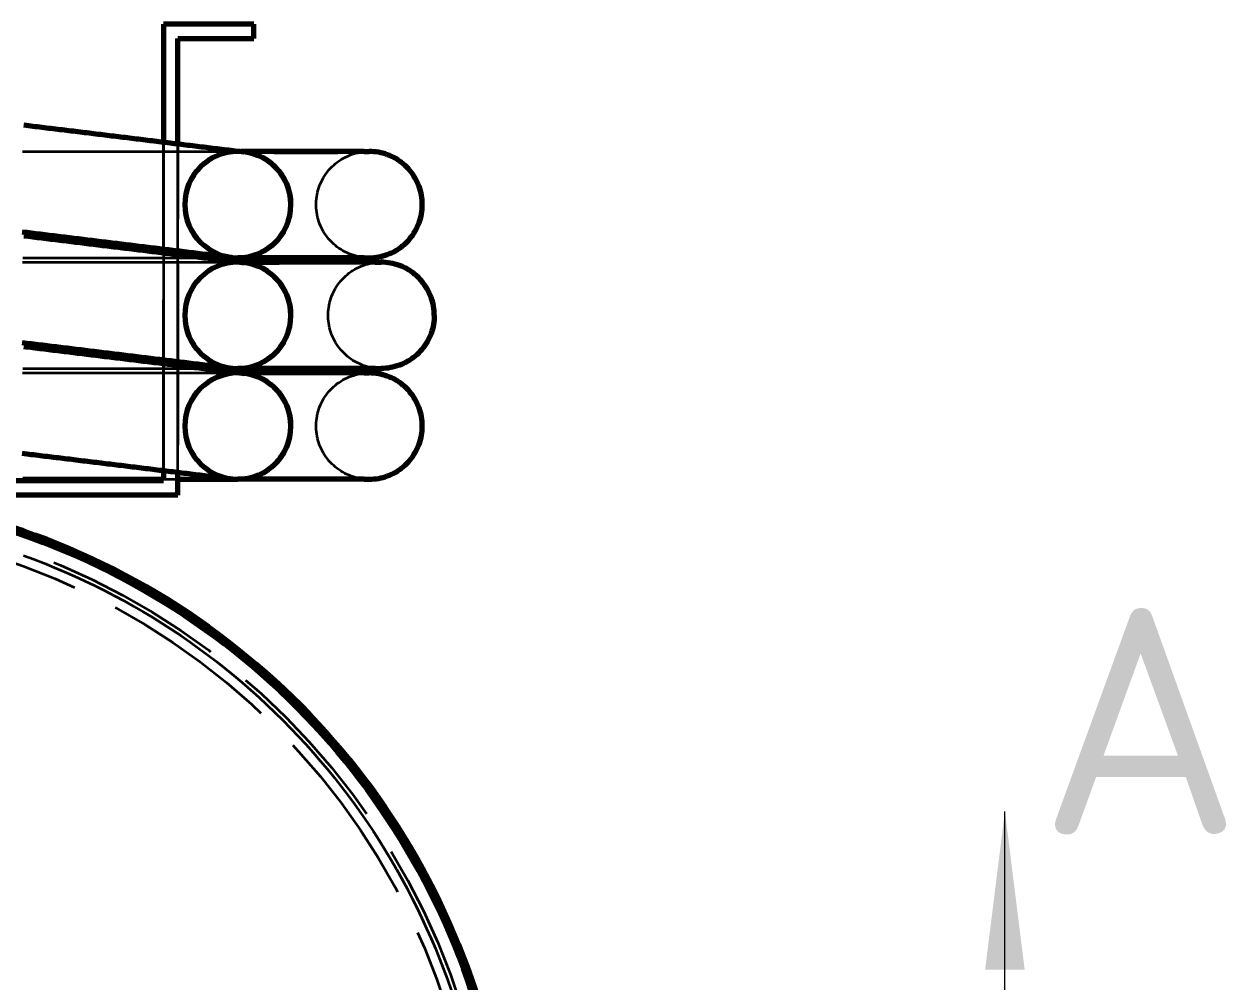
# Model space of a CAD drawing. Header units: millimetres. Extents: x 0 to 2382, y 0 to 420.
# Drawn here: x 167.08 to 193.68, y 145.1 to 166.3 of the extents above; entities that cross this region are included whole.
import ezdxf
from ezdxf.enums import TextEntityAlignment as Align

# ---------------------------------------------------------------- set-up
doc = ezdxf.new("R2010")
doc.units = ezdxf.units.MM
doc.linetypes.add('IRAM-E-TRAZOS', pattern=[5, 4, -1])
for name, color, linetype, lineweight in [('01-VISIBLE', 7, 'CONTINUOUS', 70), ('02-OCULTA', 4, 'IRAM-E-TRAZOS', 35), ('06-TEXTO', 7, 'CONTINUOUS', 25), ('08-FINA', 5, 'CONTINUOUS', 18)]:
    doc.layers.add(name, color=color, linetype=linetype, lineweight=lineweight)
doc.styles.add('ISO3098', font='isocpeur.ttf')

msp = doc.modelspace()

# ---------------------------------------------------------------- hatches: boundary and pattern name
at = {"layer": '08-FINA'}
h = msp.add_hatch(color=7, dxfattribs=at)
h.dxf.hatch_style = 1
h.paths.add_polyline_path([(188.791, 148.878), (188.353, 145.378), (189.228, 145.378)])

# ---------------------------------------------------------------- linework, layer by layer
at = {"layer": '01-VISIBLE'}
for p, q in [((172.171, 166.298), (170.171, 166.298)), ((170.171, 166.298), (170.171, 163.688)), ((172.171, 165.978), (172.171, 166.298)), ((170.491, 163.649), (170.491, 165.978)), ((170.491, 165.978), (172.171, 165.978)), ((171.887, 163.478), (172.105, 163.478)), ((172.105, 163.478), (171.887, 163.478)), ((172.622, 163.478), (174.026, 163.478)), ((174.026, 163.478), (172.622, 163.478)), ((174.613, 163.478), (174.544, 163.478)), ((170.171, 161.32), (170.171, 161.238)), ((170.491, 161.199), (170.491, 161.281)), ((171.884, 161.128), (172.105, 161.128)), ((172.105, 161.128), (171.884, 161.128)), ((172.117, 161.028), (171.898, 161.028)), ((172.622, 161.128), (174.026, 161.128)), ((174.026, 161.128), (172.622, 161.128)), ((174.201, 161.028), (172.734, 161.028)), ((174.613, 161.128), (174.544, 161.128)), ((174.856, 161.028), (174.819, 161.028)), ((170.171, 158.87), (170.171, 158.788)), ((170.491, 158.749), (170.491, 158.831)), ((172.105, 158.578), (171.887, 158.578)), ((172.117, 158.678), (171.898, 158.678)), ((174.026, 158.578), (172.622, 158.578)), ((174.201, 158.678), (172.734, 158.678)), ((174.613, 158.578), (174.544, 158.578)), ((174.856, 158.678), (174.819, 158.678)), ((170.171, 156.42), (170.171, 156.198)), ((153.411, 156.198), (170.171, 156.198)), ((153.411, 156.198), (170.171, 156.198)), ((170.491, 155.878), (170.491, 156.381)), ((172.105, 156.228), (171.884, 156.228)), ((174.026, 156.228), (172.622, 156.228)), ((174.613, 156.228), (174.544, 156.228)), ((170.491, 155.878), (163.546, 155.878))]:
    msp.add_line(p, q, dxfattribs=at)
for points in [[(167.082, 164.065), (167.132, 164.059), (167.182, 164.053), (167.232, 164.047), (167.281, 164.041), (167.331, 164.035), (167.381, 164.029), (167.431, 164.023), (167.48, 164.017), (167.53, 164.011), (167.58, 164.004), (167.63, 163.998), (167.679, 163.992), (167.729, 163.986), (167.779, 163.98), (167.829, 163.974), (167.878, 163.968), (167.928, 163.962), (167.978, 163.956), (168.028, 163.95), (168.077, 163.944), (168.127, 163.938), (168.177, 163.932), (168.227, 163.925), (168.277, 163.919), (168.326, 163.913), (168.376, 163.907), (168.426, 163.901), (168.476, 163.895), (168.525, 163.889), (168.575, 163.883), (168.625, 163.877), (168.675, 163.871), (168.724, 163.865), (168.774, 163.859), (168.824, 163.852), (168.874, 163.846), (168.923, 163.84), (168.973, 163.834), (169.023, 163.828), (169.073, 163.822), (169.122, 163.816), (169.172, 163.81), (169.222, 163.804), (169.272, 163.798), (169.321, 163.792), (169.371, 163.786), (169.421, 163.78), (169.471, 163.773), (169.52, 163.767), (169.57, 163.761), (169.62, 163.755), (169.67, 163.749), (169.719, 163.743), (169.769, 163.737), (169.819, 163.731), (169.869, 163.725), (169.918, 163.719), (169.968, 163.713), (170.018, 163.707), (170.068, 163.7), (170.117, 163.694), (170.167, 163.688), (170.217, 163.682), (170.267, 163.676), (170.316, 163.67), (170.366, 163.664), (170.416, 163.658), (170.466, 163.652), (170.515, 163.646), (170.565, 163.64), (170.615, 163.634), (170.665, 163.628), (170.714, 163.621), (170.764, 163.615), (170.814, 163.609), (170.864, 163.603), (170.914, 163.597), (170.963, 163.591), (171.013, 163.585), (171.063, 163.579), (171.113, 163.573), (171.162, 163.567), (171.212, 163.561), (171.262, 163.555), (171.312, 163.548), (171.361, 163.542), (171.411, 163.536), (171.461, 163.53), (171.511, 163.524), (171.56, 163.518), (171.61, 163.512), (171.66, 163.506), (171.71, 163.5), (171.759, 163.494), (171.809, 163.488), (171.859, 163.482), (171.909, 163.476), (171.958, 163.469)], [(172.622, 163.478), (172.571, 163.478), (172.519, 163.478), (172.467, 163.478), (172.415, 163.478), (172.363, 163.478), (172.312, 163.478), (172.26, 163.478), (172.208, 163.478), (172.156, 163.478), (172.105, 163.478)], [(174.544, 163.478), (174.492, 163.478), (174.44, 163.478), (174.388, 163.478), (174.337, 163.478), (174.285, 163.478), (174.233, 163.478), (174.181, 163.478), (174.13, 163.478), (174.078, 163.478), (174.026, 163.478)], [(174.613, 163.478), (174.631, 163.478), (174.649, 163.478), (174.667, 163.478), (174.686, 163.478), (174.704, 163.478), (174.722, 163.478)], [(175.897, 162.303), (175.896, 162.354), (175.893, 162.406), (175.887, 162.457), (175.88, 162.507), (175.87, 162.557), (175.857, 162.607), (175.843, 162.656), (175.827, 162.705), (175.808, 162.753), (175.787, 162.8), (175.765, 162.846), (175.74, 162.891), (175.713, 162.934), (175.685, 162.977), (175.655, 163.018), (175.622, 163.058), (175.589, 163.097), (175.553, 163.134), (175.516, 163.169), (175.478, 163.203), (175.438, 163.235), (175.396, 163.266), (175.354, 163.294), (175.31, 163.321), (175.265, 163.345), (175.219, 163.368), (175.172, 163.389), (175.124, 163.407), (175.076, 163.424), (175.027, 163.438), (174.977, 163.45), (174.926, 163.46), (174.876, 163.468), (174.825, 163.474), (174.774, 163.477), (174.722, 163.478)], [(174.722, 161.128), (174.774, 161.129), (174.825, 161.133), (174.876, 161.138), (174.926, 161.146), (174.977, 161.156), (175.027, 161.168), (175.076, 161.183), (175.124, 161.199), (175.172, 161.218), (175.219, 161.238), (175.265, 161.261), (175.31, 161.286), (175.354, 161.312), (175.396, 161.341), (175.438, 161.371), (175.478, 161.403), (175.516, 161.437), (175.553, 161.472), (175.589, 161.509), (175.622, 161.548), (175.655, 161.588), (175.685, 161.629), (175.713, 161.672), (175.74, 161.716), (175.765, 161.761), (175.787, 161.807), (175.808, 161.853), (175.827, 161.901), (175.843, 161.95), (175.857, 161.999), (175.87, 162.049), (175.88, 162.099), (175.887, 162.15), (175.893, 162.201), (175.896, 162.252), (175.897, 162.303)], [(167.046, 161.702), (167.096, 161.696), (167.146, 161.69), (167.195, 161.684), (167.245, 161.678), (167.295, 161.672), (167.345, 161.666), (167.394, 161.66), (167.444, 161.654), (167.494, 161.648), (167.544, 161.641), (167.593, 161.635), (167.643, 161.629), (167.693, 161.623), (167.743, 161.617), (167.792, 161.611), (167.842, 161.605), (167.892, 161.599), (167.942, 161.593), (167.991, 161.587), (168.041, 161.581), (168.091, 161.575), (168.141, 161.568), (168.19, 161.562), (168.24, 161.556), (168.29, 161.55), (168.34, 161.544), (168.39, 161.538), (168.439, 161.532), (168.489, 161.526), (168.539, 161.52), (168.589, 161.514), (168.638, 161.508), (168.688, 161.502), (168.738, 161.496), (168.788, 161.489), (168.837, 161.483), (168.887, 161.477), (168.937, 161.471), (168.987, 161.465), (169.036, 161.459), (169.086, 161.453), (169.136, 161.447), (169.186, 161.441), (169.235, 161.435), (169.285, 161.429), (169.335, 161.423), (169.385, 161.416), (169.434, 161.41), (169.484, 161.404), (169.534, 161.398), (169.584, 161.392), (169.633, 161.386), (169.683, 161.38), (169.733, 161.374), (169.783, 161.368), (169.832, 161.362), (169.882, 161.356), (169.932, 161.35), (169.982, 161.344), (170.031, 161.337), (170.081, 161.331), (170.131, 161.325), (170.181, 161.319), (170.23, 161.313), (170.28, 161.307), (170.33, 161.301), (170.38, 161.295), (170.429, 161.289), (170.479, 161.283), (170.529, 161.277), (170.579, 161.271), (170.628, 161.264), (170.678, 161.258), (170.728, 161.252), (170.778, 161.246), (170.827, 161.24), (170.877, 161.234), (170.927, 161.228), (170.977, 161.222), (171.027, 161.216), (171.076, 161.21), (171.126, 161.204), (171.176, 161.198), (171.226, 161.192), (171.275, 161.185), (171.325, 161.179), (171.375, 161.173), (171.425, 161.167), (171.474, 161.161), (171.524, 161.155), (171.574, 161.149), (171.624, 161.143), (171.673, 161.137)], [(167.082, 161.615), (167.132, 161.609), (167.182, 161.603), (167.232, 161.597), (167.281, 161.591), (167.331, 161.585), (167.381, 161.579), (167.431, 161.573), (167.48, 161.567), (167.53, 161.561), (167.58, 161.554), (167.63, 161.548), (167.679, 161.542), (167.729, 161.536), (167.779, 161.53), (167.829, 161.524), (167.878, 161.518), (167.928, 161.512), (167.978, 161.506), (168.028, 161.5), (168.077, 161.494), (168.127, 161.488), (168.177, 161.482), (168.227, 161.475), (168.277, 161.469), (168.326, 161.463), (168.376, 161.457), (168.426, 161.451), (168.476, 161.445), (168.525, 161.439), (168.575, 161.433), (168.625, 161.427), (168.675, 161.421), (168.724, 161.415), (168.774, 161.409), (168.824, 161.402), (168.874, 161.396), (168.923, 161.39), (168.973, 161.384), (169.023, 161.378), (169.073, 161.372), (169.122, 161.366), (169.172, 161.36), (169.222, 161.354), (169.272, 161.348), (169.321, 161.342), (169.371, 161.336), (169.421, 161.33), (169.471, 161.323), (169.52, 161.317), (169.57, 161.311), (169.62, 161.305), (169.67, 161.299), (169.719, 161.293), (169.769, 161.287), (169.819, 161.281), (169.869, 161.275), (169.918, 161.269), (169.968, 161.263), (170.018, 161.257), (170.068, 161.25), (170.117, 161.244), (170.167, 161.238), (170.217, 161.232), (170.267, 161.226), (170.316, 161.22), (170.366, 161.214), (170.416, 161.208), (170.466, 161.202), (170.515, 161.196), (170.565, 161.19), (170.615, 161.184), (170.665, 161.178), (170.714, 161.171), (170.764, 161.165), (170.814, 161.159), (170.864, 161.153), (170.914, 161.147), (170.963, 161.141), (171.013, 161.135), (171.063, 161.129), (171.113, 161.123), (171.162, 161.117), (171.212, 161.111), (171.262, 161.105), (171.312, 161.098), (171.361, 161.092), (171.411, 161.086), (171.461, 161.08), (171.511, 161.074), (171.56, 161.068), (171.61, 161.062), (171.66, 161.056), (171.71, 161.05), (171.759, 161.044), (171.809, 161.038), (171.859, 161.032), (171.909, 161.026), (171.958, 161.019)], [(171.069, 161.128), (171.122, 161.128), (171.176, 161.128), (171.229, 161.128), (171.282, 161.128), (171.336, 161.128), (171.389, 161.128), (171.442, 161.128), (171.496, 161.128), (171.549, 161.128), (171.602, 161.128), (171.656, 161.128), (171.709, 161.128), (171.763, 161.128), (171.816, 161.128)], [(171.884, 161.128), (171.873, 161.128), (171.862, 161.128), (171.85, 161.128), (171.839, 161.128), (171.827, 161.128), (171.816, 161.128)], [(171.898, 161.028), (171.896, 161.028), (171.895, 161.028), (171.893, 161.028), (171.891, 161.028), (171.889, 161.028), (171.887, 161.028)], [(172.622, 161.128), (172.571, 161.128), (172.519, 161.128), (172.467, 161.128), (172.415, 161.128), (172.363, 161.128), (172.312, 161.128), (172.26, 161.128), (172.208, 161.128), (172.156, 161.128), (172.105, 161.128)], [(172.117, 161.028), (172.168, 161.028), (172.22, 161.028), (172.271, 161.028), (172.323, 161.028), (172.374, 161.028), (172.426, 161.028), (172.477, 161.028), (172.529, 161.028), (172.58, 161.028), (172.632, 161.028), (172.683, 161.028), (172.734, 161.028)], [(172.734, 161.028), (172.683, 161.028), (172.632, 161.028), (172.58, 161.028), (172.529, 161.028), (172.477, 161.028), (172.426, 161.028), (172.374, 161.028), (172.323, 161.028), (172.271, 161.028), (172.22, 161.028), (172.168, 161.028), (172.117, 161.028)], [(174.544, 161.128), (174.492, 161.128), (174.44, 161.128), (174.388, 161.128), (174.337, 161.128), (174.285, 161.128), (174.233, 161.128), (174.181, 161.128), (174.13, 161.128), (174.078, 161.128), (174.026, 161.128)], [(174.819, 161.028), (174.767, 161.028), (174.716, 161.028), (174.664, 161.028), (174.613, 161.028), (174.562, 161.028), (174.51, 161.028), (174.459, 161.028), (174.407, 161.028), (174.356, 161.028), (174.304, 161.028), (174.253, 161.028), (174.201, 161.028)], [(174.613, 161.128), (174.631, 161.128), (174.649, 161.128), (174.667, 161.128), (174.686, 161.128), (174.704, 161.128), (174.722, 161.128)], [(174.613, 161.128), (174.631, 161.128), (174.649, 161.128), (174.667, 161.128), (174.686, 161.128), (174.704, 161.128), (174.722, 161.128)], [(174.856, 161.028), (174.878, 161.028), (174.9, 161.028), (174.922, 161.028), (174.944, 161.028), (174.966, 161.028), (174.988, 161.028)], [(176.163, 159.853), (176.162, 159.904), (176.158, 159.956), (176.153, 160.007), (176.145, 160.057), (176.135, 160.107), (176.123, 160.157), (176.108, 160.206), (176.092, 160.255), (176.073, 160.303), (176.053, 160.35), (176.03, 160.396), (176.005, 160.441), (175.979, 160.484), (175.95, 160.527), (175.92, 160.568), (175.888, 160.608), (175.854, 160.647), (175.819, 160.684), (175.782, 160.719), (175.743, 160.753), (175.703, 160.785), (175.662, 160.816), (175.619, 160.844), (175.575, 160.871), (175.53, 160.895), (175.484, 160.918), (175.437, 160.939), (175.39, 160.957), (175.341, 160.974), (175.292, 160.988), (175.242, 161), (175.192, 161.01), (175.141, 161.018), (175.09, 161.024), (175.039, 161.027), (174.988, 161.028)], [(176.163, 159.853), (176.162, 159.802), (176.158, 159.751), (176.153, 159.7), (176.145, 159.649), (176.135, 159.599), (176.123, 159.549), (176.108, 159.5), (176.092, 159.451), (176.073, 159.403), (176.053, 159.357), (176.03, 159.311), (176.005, 159.266), (175.979, 159.222), (175.95, 159.179), (175.92, 159.138), (175.888, 159.098), (175.854, 159.059), (175.819, 159.022), (175.782, 158.987), (175.743, 158.953), (175.703, 158.921), (175.662, 158.891), (175.619, 158.862), (175.575, 158.836), (175.53, 158.811), (175.484, 158.788), (175.437, 158.768), (175.39, 158.749), (175.341, 158.733), (175.292, 158.718), (175.242, 158.706), (175.192, 158.696), (175.141, 158.688), (175.09, 158.683), (175.039, 158.679), (174.988, 158.678)], [(167.046, 159.252), (167.096, 159.246), (167.146, 159.24), (167.195, 159.234), (167.245, 159.228), (167.295, 159.222), (167.345, 159.216), (167.394, 159.21), (167.444, 159.204), (167.494, 159.198), (167.544, 159.191), (167.593, 159.185), (167.643, 159.179), (167.693, 159.173), (167.743, 159.167), (167.792, 159.161), (167.842, 159.155), (167.892, 159.149), (167.942, 159.143), (167.991, 159.137), (168.041, 159.131), (168.091, 159.125), (168.141, 159.118), (168.19, 159.112), (168.24, 159.106), (168.29, 159.1), (168.34, 159.094), (168.39, 159.088), (168.439, 159.082), (168.489, 159.076), (168.539, 159.07), (168.589, 159.064), (168.638, 159.058), (168.688, 159.052), (168.738, 159.046), (168.788, 159.039), (168.837, 159.033), (168.887, 159.027), (168.937, 159.021), (168.987, 159.015), (169.036, 159.009), (169.086, 159.003), (169.136, 158.997), (169.186, 158.991), (169.235, 158.985), (169.285, 158.979), (169.335, 158.973), (169.385, 158.966), (169.434, 158.96), (169.484, 158.954), (169.534, 158.948), (169.584, 158.942), (169.633, 158.936), (169.683, 158.93), (169.733, 158.924), (169.783, 158.918), (169.832, 158.912), (169.882, 158.906), (169.932, 158.9), (169.982, 158.894), (170.031, 158.887), (170.081, 158.881), (170.131, 158.875), (170.181, 158.869), (170.23, 158.863), (170.28, 158.857), (170.33, 158.851), (170.38, 158.845), (170.429, 158.839), (170.479, 158.833), (170.529, 158.827), (170.579, 158.821), (170.628, 158.814), (170.678, 158.808), (170.728, 158.802), (170.778, 158.796), (170.827, 158.79), (170.877, 158.784), (170.927, 158.778), (170.977, 158.772), (171.027, 158.766), (171.076, 158.76), (171.126, 158.754), (171.176, 158.748), (171.226, 158.742), (171.275, 158.735), (171.325, 158.729), (171.375, 158.723), (171.425, 158.717), (171.474, 158.711), (171.524, 158.705), (171.574, 158.699), (171.624, 158.693), (171.673, 158.687)], [(167.082, 159.165), (167.132, 159.159), (167.182, 159.153), (167.232, 159.147), (167.281, 159.141), (167.331, 159.135), (167.381, 159.129), (167.431, 159.123), (167.48, 159.117), (167.53, 159.111), (167.58, 159.104), (167.63, 159.098), (167.679, 159.092), (167.729, 159.086), (167.779, 159.08), (167.829, 159.074), (167.878, 159.068), (167.928, 159.062), (167.978, 159.056), (168.028, 159.05), (168.077, 159.044), (168.127, 159.038), (168.177, 159.032), (168.227, 159.025), (168.277, 159.019), (168.326, 159.013), (168.376, 159.007), (168.426, 159.001), (168.476, 158.995), (168.525, 158.989), (168.575, 158.983), (168.625, 158.977), (168.675, 158.971), (168.724, 158.965), (168.774, 158.959), (168.824, 158.952), (168.874, 158.946), (168.923, 158.94), (168.973, 158.934), (169.023, 158.928), (169.073, 158.922), (169.122, 158.916), (169.172, 158.91), (169.222, 158.904), (169.272, 158.898), (169.321, 158.892), (169.371, 158.886), (169.421, 158.88), (169.471, 158.873), (169.52, 158.867), (169.57, 158.861), (169.62, 158.855), (169.67, 158.849), (169.719, 158.843), (169.769, 158.837), (169.819, 158.831), (169.869, 158.825), (169.918, 158.819), (169.968, 158.813), (170.018, 158.807), (170.068, 158.8), (170.117, 158.794), (170.167, 158.788), (170.217, 158.782), (170.267, 158.776), (170.316, 158.77), (170.366, 158.764), (170.416, 158.758), (170.466, 158.752), (170.515, 158.746), (170.565, 158.74), (170.615, 158.734), (170.665, 158.728), (170.714, 158.721), (170.764, 158.715), (170.814, 158.709), (170.864, 158.703), (170.914, 158.697), (170.963, 158.691), (171.013, 158.685), (171.063, 158.679), (171.113, 158.673), (171.162, 158.667), (171.212, 158.661), (171.262, 158.655), (171.312, 158.648), (171.361, 158.642), (171.411, 158.636), (171.461, 158.63), (171.511, 158.624), (171.56, 158.618), (171.61, 158.612), (171.66, 158.606), (171.71, 158.6), (171.759, 158.594), (171.809, 158.588), (171.859, 158.582), (171.909, 158.576), (171.958, 158.569)], [(171.069, 158.678), (171.122, 158.678), (171.176, 158.678), (171.229, 158.678), (171.282, 158.678), (171.336, 158.678), (171.389, 158.678), (171.442, 158.678), (171.496, 158.678), (171.549, 158.678), (171.602, 158.678), (171.656, 158.678), (171.709, 158.678), (171.763, 158.678), (171.816, 158.678)], [(171.898, 158.678), (171.884, 158.678), (171.871, 158.678), (171.857, 158.678), (171.843, 158.678), (171.83, 158.678), (171.816, 158.678)], [(172.622, 158.578), (172.571, 158.578), (172.519, 158.578), (172.467, 158.578), (172.415, 158.578), (172.363, 158.578), (172.312, 158.578), (172.26, 158.578), (172.208, 158.578), (172.156, 158.578), (172.105, 158.578)], [(172.117, 158.678), (172.168, 158.678), (172.22, 158.678), (172.271, 158.678), (172.323, 158.678), (172.374, 158.678), (172.426, 158.678), (172.477, 158.678), (172.529, 158.678), (172.58, 158.678), (172.632, 158.678), (172.683, 158.678), (172.734, 158.678)], [(172.734, 158.678), (172.683, 158.678), (172.632, 158.678), (172.58, 158.678), (172.529, 158.678), (172.477, 158.678), (172.426, 158.678), (172.374, 158.678), (172.323, 158.678), (172.271, 158.678), (172.22, 158.678), (172.168, 158.678), (172.117, 158.678)], [(174.544, 158.578), (174.492, 158.578), (174.44, 158.578), (174.388, 158.578), (174.337, 158.578), (174.285, 158.578), (174.233, 158.578), (174.181, 158.578), (174.13, 158.578), (174.078, 158.578), (174.026, 158.578)], [(174.819, 158.678), (174.767, 158.678), (174.716, 158.678), (174.664, 158.678), (174.613, 158.678), (174.562, 158.678), (174.51, 158.678), (174.459, 158.678), (174.407, 158.678), (174.356, 158.678), (174.304, 158.678), (174.253, 158.678), (174.201, 158.678)], [(174.613, 158.578), (174.631, 158.578), (174.649, 158.578), (174.667, 158.578), (174.686, 158.578), (174.704, 158.578), (174.722, 158.578)], [(175.897, 157.403), (175.896, 157.454), (175.893, 157.506), (175.887, 157.557), (175.88, 157.607), (175.87, 157.657), (175.857, 157.707), (175.843, 157.756), (175.827, 157.805), (175.808, 157.853), (175.787, 157.9), (175.765, 157.946), (175.74, 157.991), (175.713, 158.034), (175.685, 158.077), (175.655, 158.118), (175.622, 158.158), (175.589, 158.197), (175.553, 158.234), (175.516, 158.269), (175.478, 158.303), (175.438, 158.335), (175.396, 158.366), (175.354, 158.394), (175.31, 158.421), (175.265, 158.445), (175.219, 158.468), (175.172, 158.489), (175.124, 158.507), (175.076, 158.524), (175.027, 158.538), (174.977, 158.55), (174.926, 158.56), (174.876, 158.568), (174.825, 158.574), (174.774, 158.577), (174.722, 158.578)], [(174.856, 158.678), (174.878, 158.678), (174.9, 158.678), (174.922, 158.678), (174.944, 158.678), (174.966, 158.678), (174.988, 158.678)], [(174.722, 156.228), (174.774, 156.229), (174.825, 156.233), (174.876, 156.238), (174.926, 156.246), (174.977, 156.256), (175.027, 156.268), (175.076, 156.283), (175.124, 156.299), (175.172, 156.318), (175.219, 156.338), (175.265, 156.361), (175.31, 156.386), (175.354, 156.412), (175.396, 156.441), (175.438, 156.471), (175.478, 156.503), (175.516, 156.537), (175.553, 156.572), (175.589, 156.609), (175.622, 156.648), (175.655, 156.688), (175.685, 156.729), (175.713, 156.772), (175.74, 156.816), (175.765, 156.861), (175.787, 156.907), (175.808, 156.953), (175.827, 157.001), (175.843, 157.05), (175.857, 157.099), (175.87, 157.149), (175.88, 157.199), (175.887, 157.25), (175.893, 157.301), (175.896, 157.352), (175.897, 157.403)], [(167.046, 156.802), (167.096, 156.796), (167.146, 156.79), (167.195, 156.784), (167.245, 156.778), (167.295, 156.772), (167.345, 156.766), (167.394, 156.76), (167.444, 156.754), (167.494, 156.748), (167.544, 156.741), (167.593, 156.735), (167.643, 156.729), (167.693, 156.723), (167.743, 156.717), (167.792, 156.711), (167.842, 156.705), (167.892, 156.699), (167.942, 156.693), (167.991, 156.687), (168.041, 156.681), (168.091, 156.675), (168.141, 156.668), (168.19, 156.662), (168.24, 156.656), (168.29, 156.65), (168.34, 156.644), (168.39, 156.638), (168.439, 156.632), (168.489, 156.626), (168.539, 156.62), (168.589, 156.614), (168.638, 156.608), (168.688, 156.602), (168.738, 156.596), (168.788, 156.589), (168.837, 156.583), (168.887, 156.577), (168.937, 156.571), (168.987, 156.565), (169.036, 156.559), (169.086, 156.553), (169.136, 156.547), (169.186, 156.541), (169.235, 156.535), (169.285, 156.529), (169.335, 156.523), (169.385, 156.516), (169.434, 156.51), (169.484, 156.504), (169.534, 156.498), (169.584, 156.492), (169.633, 156.486), (169.683, 156.48), (169.733, 156.474), (169.783, 156.468), (169.832, 156.462), (169.882, 156.456), (169.932, 156.45), (169.982, 156.444), (170.031, 156.437), (170.081, 156.431), (170.131, 156.425), (170.181, 156.419), (170.23, 156.413), (170.28, 156.407), (170.33, 156.401), (170.38, 156.395), (170.429, 156.389), (170.479, 156.383), (170.529, 156.377), (170.579, 156.371), (170.628, 156.364), (170.678, 156.358), (170.728, 156.352), (170.778, 156.346), (170.827, 156.34), (170.877, 156.334), (170.927, 156.328), (170.977, 156.322), (171.027, 156.316), (171.076, 156.31), (171.126, 156.304), (171.176, 156.298), (171.226, 156.292), (171.275, 156.285), (171.325, 156.279), (171.375, 156.273), (171.425, 156.267), (171.474, 156.261), (171.524, 156.255), (171.574, 156.249), (171.624, 156.243), (171.673, 156.237)], [(167.06, 156.228), (167.11, 156.228), (167.16, 156.228), (167.21, 156.228), (167.26, 156.228), (167.31, 156.228), (167.361, 156.228), (167.411, 156.228), (167.461, 156.228), (167.511, 156.228), (167.561, 156.228), (167.612, 156.228), (167.662, 156.228), (167.712, 156.228), (167.762, 156.228), (167.812, 156.228), (167.862, 156.228), (167.913, 156.228), (167.963, 156.228), (168.013, 156.228), (168.063, 156.228), (168.113, 156.228), (168.164, 156.228), (168.214, 156.228), (168.264, 156.228), (168.314, 156.228), (168.364, 156.228), (168.414, 156.228), (168.465, 156.228), (168.515, 156.228), (168.565, 156.228), (168.615, 156.228), (168.665, 156.228), (168.716, 156.228), (168.766, 156.228), (168.816, 156.228), (168.866, 156.228), (168.916, 156.228), (168.966, 156.228), (169.017, 156.228), (169.067, 156.228), (169.117, 156.228), (169.167, 156.228), (169.217, 156.228), (169.268, 156.228), (169.318, 156.228), (169.368, 156.228), (169.418, 156.228), (169.468, 156.228), (169.518, 156.228), (169.569, 156.228), (169.619, 156.228), (169.669, 156.228), (169.719, 156.228), (169.769, 156.228), (169.82, 156.228), (169.87, 156.228), (169.92, 156.228), (169.97, 156.228), (170.02, 156.228), (170.07, 156.228), (170.121, 156.228), (170.171, 156.228)], [(170.491, 156.228), (170.542, 156.228), (170.593, 156.228), (170.644, 156.228), (170.695, 156.228), (170.746, 156.228), (170.797, 156.228), (170.848, 156.228), (170.899, 156.228), (170.95, 156.228), (171, 156.228), (171.051, 156.228), (171.102, 156.228), (171.153, 156.228), (171.204, 156.228), (171.255, 156.228), (171.306, 156.228), (171.357, 156.228), (171.408, 156.228), (171.459, 156.228), (171.51, 156.228), (171.561, 156.228), (171.612, 156.228), (171.663, 156.228), (171.714, 156.228), (171.765, 156.228), (171.816, 156.228)], [(171.884, 156.228), (171.873, 156.228), (171.862, 156.228), (171.85, 156.228), (171.839, 156.228), (171.827, 156.228), (171.816, 156.228)], [(172.622, 156.228), (172.571, 156.228), (172.519, 156.228), (172.467, 156.228), (172.415, 156.228), (172.363, 156.228), (172.312, 156.228), (172.26, 156.228), (172.208, 156.228), (172.156, 156.228), (172.105, 156.228)], [(174.544, 156.228), (174.492, 156.228), (174.44, 156.228), (174.388, 156.228), (174.337, 156.228), (174.285, 156.228), (174.233, 156.228), (174.181, 156.228), (174.13, 156.228), (174.078, 156.228), (174.026, 156.228)], [(174.613, 156.228), (174.631, 156.228), (174.649, 156.228), (174.667, 156.228), (174.686, 156.228), (174.704, 156.228), (174.722, 156.228)], [(174.613, 156.228), (174.631, 156.228), (174.649, 156.228), (174.667, 156.228), (174.686, 156.228), (174.704, 156.228), (174.722, 156.228)]]:
    msp.add_lwpolyline(points, dxfattribs=at)
for centre, radius, start, end in [((171.816, 162.303), 1.175, 90, -90), ((171.816, 162.303), 1.175, 90, -90), ((171.816, 162.303), 1.175, 88.3243, 90), ((171.816, 162.303), 1.175, 0, 90), ((171.816, 162.303), 1.175, 0, 83.0333), ((171.816, 162.303), 1.175, 83.0333, 83.0355), ((171.816, 162.303), 1.175, 180, -90), ((171.816, 162.303), 1.175, -96.9667, 0), ((171.816, 159.853), 1.175, 90, -90), ((171.816, 159.853), 1.175, 90, -90), ((171.816, 162.303), 1.175, -96.9689, -96.9667), ((171.816, 159.853), 1.175, 87.9908, 90), ((171.816, 159.853), 1.175, 0, 90), ((171.816, 159.853), 1.175, 0, 83.0333), ((171.816, 159.853), 1.175, 83.0333, 83.0355), ((171.816, 159.853), 1.175, 180, -90), ((171.816, 159.853), 1.175, -96.9667, 0), ((171.816, 157.403), 1.175, 90, -90), ((171.816, 157.403), 1.175, 90, -90), ((171.816, 159.853), 1.175, -96.9689, -96.9667), ((171.816, 157.403), 1.175, 88.3243, 90), ((171.816, 157.403), 1.175, 0, 90), ((171.816, 157.403), 1.175, 0, 83.0333), ((171.816, 157.403), 1.175, 83.0333, 83.0355), ((171.816, 157.403), 1.175, 180, -90), ((171.816, 157.403), 1.175, -96.9667, 0), ((171.816, 157.403), 1.175, -90, 0), ((171.816, 157.403), 1.175, -96.9689, -96.9667), ((161.791, 139.878), 16.096, 0, 122.326), ((161.791, 139.878), 16, 0, 122.5153)]:
    msp.add_arc(centre, radius, start, end, dxfattribs=at)
at = {"layer": '02-OCULTA'}
for p, q in [((170.171, 156.198), (170.171, 166.298)), ((170.171, 166.298), (172.171, 166.298)), ((172.171, 166.298), (170.171, 166.298)), ((170.171, 166.298), (170.171, 156.198)), ((170.171, 156.198), (170.171, 166.298)), ((170.171, 166.298), (172.171, 166.298)), ((172.171, 165.978), (172.171, 166.298)), ((172.171, 165.978), (172.171, 166.298)), ((172.171, 165.978), (172.171, 166.298)), ((170.491, 165.978), (172.171, 165.978)), ((170.491, 165.978), (170.491, 155.878)), ((170.491, 155.878), (170.491, 165.978)), ((170.491, 165.978), (172.171, 165.978)), ((170.491, 165.978), (172.171, 165.978)), ((170.491, 165.978), (170.491, 155.878)), ((170.171, 163.688), (170.171, 161.32)), ((170.491, 161.281), (170.491, 163.649)), ((171.884, 163.478), (171.887, 163.478)), ((171.887, 163.478), (171.884, 163.478)), ((174.544, 163.478), (174.613, 163.478)), ((170.171, 161.238), (170.171, 158.87)), ((170.491, 158.831), (170.491, 161.199)), ((171.898, 161.028), (172.117, 161.028)), ((172.734, 161.028), (174.201, 161.028)), ((174.544, 161.128), (174.613, 161.128)), ((174.819, 161.028), (174.856, 161.028)), ((170.171, 158.788), (170.171, 156.42)), ((170.491, 156.381), (170.491, 158.749)), ((171.884, 158.578), (172.105, 158.578)), ((171.887, 158.578), (171.884, 158.578)), ((171.898, 158.678), (172.117, 158.678)), ((172.622, 158.578), (174.026, 158.578)), ((172.734, 158.678), (174.201, 158.678)), ((174.544, 158.578), (174.613, 158.578)), ((174.819, 158.678), (174.856, 158.678)), ((153.411, 156.198), (170.171, 156.198)), ((153.411, 156.198), (170.171, 156.198)), ((171.884, 156.228), (172.105, 156.228)), ((172.622, 156.228), (174.026, 156.228)), ((174.544, 156.228), (174.613, 156.228)), ((153.091, 155.878), (170.491, 155.878)), ((170.491, 155.878), (153.091, 155.878)), ((153.091, 155.878), (170.491, 155.878))]:
    msp.add_line(p, q, dxfattribs=at)
for points in [[(167.054, 163.478), (167.104, 163.478), (167.154, 163.478), (167.204, 163.478), (167.254, 163.478), (167.305, 163.478), (167.355, 163.478), (167.405, 163.478), (167.455, 163.478), (167.505, 163.478), (167.555, 163.478), (167.605, 163.478), (167.655, 163.478), (167.706, 163.478), (167.756, 163.478), (167.806, 163.478), (167.856, 163.478), (167.906, 163.478), (167.956, 163.478), (168.006, 163.478), (168.056, 163.478), (168.107, 163.478), (168.157, 163.478), (168.207, 163.478), (168.257, 163.478), (168.307, 163.478), (168.357, 163.478), (168.407, 163.478), (168.457, 163.478), (168.508, 163.478), (168.558, 163.478), (168.608, 163.478), (168.658, 163.478), (168.708, 163.478), (168.758, 163.478), (168.808, 163.478), (168.858, 163.478), (168.909, 163.478), (168.959, 163.478), (169.009, 163.478), (169.059, 163.478), (169.109, 163.478), (169.159, 163.478), (169.209, 163.478), (169.259, 163.478), (169.31, 163.478), (169.36, 163.478), (169.41, 163.478), (169.46, 163.478), (169.51, 163.478), (169.56, 163.478), (169.61, 163.478), (169.66, 163.478), (169.711, 163.478), (169.761, 163.478), (169.811, 163.478), (169.861, 163.478), (169.911, 163.478), (169.961, 163.478), (170.011, 163.478), (170.061, 163.478), (170.112, 163.478), (170.162, 163.478), (170.212, 163.478), (170.262, 163.478), (170.312, 163.478), (170.362, 163.478), (170.412, 163.478), (170.462, 163.478), (170.513, 163.478), (170.563, 163.478), (170.613, 163.478), (170.663, 163.478), (170.713, 163.478), (170.763, 163.478), (170.813, 163.478), (170.863, 163.478), (170.914, 163.478), (170.964, 163.478), (171.014, 163.478), (171.064, 163.478), (171.114, 163.478), (171.164, 163.478), (171.214, 163.478), (171.264, 163.478), (171.315, 163.478), (171.365, 163.478), (171.415, 163.478), (171.465, 163.478), (171.515, 163.478), (171.565, 163.478), (171.615, 163.478), (171.665, 163.478), (171.716, 163.478), (171.766, 163.478), (171.816, 163.478)], [(171.884, 163.478), (171.873, 163.478), (171.862, 163.478), (171.85, 163.478), (171.839, 163.478), (171.827, 163.478), (171.816, 163.478)], [(171.884, 163.478), (171.873, 163.478), (171.862, 163.478), (171.85, 163.478), (171.839, 163.478), (171.827, 163.478), (171.816, 163.478)], [(172.105, 163.478), (172.156, 163.478), (172.208, 163.478), (172.26, 163.478), (172.312, 163.478), (172.363, 163.478), (172.415, 163.478), (172.467, 163.478), (172.519, 163.478), (172.571, 163.478), (172.622, 163.478)], [(174.722, 161.128), (174.672, 161.129), (174.621, 161.132), (174.571, 161.138), (174.521, 161.145), (174.472, 161.155), (174.422, 161.167), (174.374, 161.181), (174.326, 161.197), (174.279, 161.215), (174.232, 161.235), (174.187, 161.257), (174.142, 161.281), (174.099, 161.307), (174.057, 161.335), (174.015, 161.365), (173.976, 161.396), (173.937, 161.429), (173.901, 161.463), (173.865, 161.5), (173.831, 161.537), (173.799, 161.576), (173.769, 161.617), (173.74, 161.658), (173.713, 161.701), (173.688, 161.745), (173.665, 161.79), (173.644, 161.836), (173.625, 161.883), (173.608, 161.93), (173.593, 161.979), (173.58, 162.028), (173.569, 162.077), (173.561, 162.127), (173.554, 162.177), (173.55, 162.227), (173.548, 162.278), (173.548, 162.328), (173.55, 162.379), (173.554, 162.429), (173.561, 162.479), (173.569, 162.529), (173.58, 162.579), (173.593, 162.628), (173.608, 162.676), (173.625, 162.723), (173.644, 162.77), (173.665, 162.816), (173.688, 162.861), (173.713, 162.905), (173.74, 162.948), (173.769, 162.99), (173.799, 163.03), (173.831, 163.069), (173.865, 163.107), (173.901, 163.143), (173.937, 163.177), (173.976, 163.21), (174.015, 163.242), (174.057, 163.271), (174.099, 163.299), (174.142, 163.325), (174.187, 163.349), (174.232, 163.371), (174.279, 163.391), (174.326, 163.409), (174.374, 163.425), (174.422, 163.439), (174.472, 163.451), (174.521, 163.461), (174.571, 163.468), (174.621, 163.474), (174.672, 163.477), (174.722, 163.478)], [(174.026, 163.478), (174.078, 163.478), (174.13, 163.478), (174.181, 163.478), (174.233, 163.478), (174.285, 163.478), (174.337, 163.478), (174.388, 163.478), (174.44, 163.478), (174.492, 163.478), (174.544, 163.478)], [(174.613, 163.478), (174.631, 163.478), (174.649, 163.478), (174.667, 163.478), (174.686, 163.478), (174.704, 163.478), (174.722, 163.478)], [(167.054, 161.028), (167.104, 161.028), (167.154, 161.028), (167.204, 161.028), (167.254, 161.028), (167.305, 161.028), (167.355, 161.028), (167.405, 161.028), (167.455, 161.028), (167.505, 161.028), (167.555, 161.028), (167.605, 161.028), (167.655, 161.028), (167.706, 161.028), (167.756, 161.028), (167.806, 161.028), (167.856, 161.028), (167.906, 161.028), (167.956, 161.028), (168.006, 161.028), (168.056, 161.028), (168.107, 161.028), (168.157, 161.028), (168.207, 161.028), (168.257, 161.028), (168.307, 161.028), (168.357, 161.028), (168.407, 161.028), (168.457, 161.028), (168.508, 161.028), (168.558, 161.028), (168.608, 161.028), (168.658, 161.028), (168.708, 161.028), (168.758, 161.028), (168.808, 161.028), (168.858, 161.028), (168.909, 161.028), (168.959, 161.028), (169.009, 161.028), (169.059, 161.028), (169.109, 161.028), (169.159, 161.028), (169.209, 161.028), (169.259, 161.028), (169.31, 161.028), (169.36, 161.028), (169.41, 161.028), (169.46, 161.028), (169.51, 161.028), (169.56, 161.028), (169.61, 161.028), (169.66, 161.028), (169.711, 161.028), (169.761, 161.028), (169.811, 161.028), (169.861, 161.028), (169.911, 161.028), (169.961, 161.028), (170.011, 161.028), (170.061, 161.028), (170.112, 161.028), (170.162, 161.028), (170.212, 161.028), (170.262, 161.028), (170.312, 161.028), (170.362, 161.028), (170.412, 161.028), (170.462, 161.028), (170.513, 161.028), (170.563, 161.028), (170.613, 161.028), (170.663, 161.028), (170.713, 161.028), (170.763, 161.028), (170.813, 161.028), (170.863, 161.028), (170.914, 161.028), (170.964, 161.028), (171.014, 161.028), (171.064, 161.028), (171.114, 161.028), (171.164, 161.028), (171.214, 161.028), (171.264, 161.028), (171.315, 161.028), (171.365, 161.028), (171.415, 161.028), (171.465, 161.028), (171.515, 161.028), (171.565, 161.028), (171.615, 161.028), (171.665, 161.028), (171.716, 161.028), (171.766, 161.028), (171.816, 161.028)], [(167.057, 161.128), (167.107, 161.128), (167.157, 161.128), (167.207, 161.128), (167.257, 161.128), (167.308, 161.128), (167.358, 161.128), (167.408, 161.128), (167.458, 161.128), (167.508, 161.128), (167.558, 161.128), (167.608, 161.128), (167.659, 161.128), (167.709, 161.128), (167.759, 161.128), (167.809, 161.128), (167.859, 161.128), (167.909, 161.128), (167.96, 161.128), (168.01, 161.128), (168.06, 161.128), (168.11, 161.128), (168.16, 161.128), (168.21, 161.128), (168.26, 161.128), (168.311, 161.128), (168.361, 161.128), (168.411, 161.128), (168.461, 161.128), (168.511, 161.128), (168.561, 161.128), (168.612, 161.128), (168.662, 161.128), (168.712, 161.128), (168.762, 161.128), (168.812, 161.128), (168.862, 161.128), (168.912, 161.128), (168.963, 161.128), (169.013, 161.128), (169.063, 161.128), (169.113, 161.128), (169.163, 161.128), (169.213, 161.128), (169.263, 161.128), (169.314, 161.128), (169.364, 161.128), (169.414, 161.128), (169.464, 161.128), (169.514, 161.128), (169.564, 161.128), (169.615, 161.128), (169.665, 161.128), (169.715, 161.128), (169.765, 161.128), (169.815, 161.128), (169.865, 161.128), (169.915, 161.128), (169.966, 161.128), (170.016, 161.128), (170.066, 161.128), (170.116, 161.128), (170.166, 161.128), (170.216, 161.128), (170.267, 161.128), (170.317, 161.128), (170.367, 161.128), (170.417, 161.128), (170.467, 161.128), (170.517, 161.128), (170.567, 161.128), (170.618, 161.128), (170.668, 161.128), (170.718, 161.128), (170.768, 161.128), (170.818, 161.128), (170.868, 161.128), (170.919, 161.128), (170.969, 161.128), (171.019, 161.128), (171.069, 161.128)], [(171.884, 161.128), (171.873, 161.128), (171.862, 161.128), (171.85, 161.128), (171.839, 161.128), (171.827, 161.128), (171.816, 161.128)], [(171.898, 161.028), (171.884, 161.028), (171.871, 161.028), (171.857, 161.028), (171.843, 161.028), (171.83, 161.028), (171.816, 161.028)], [(171.887, 161.028), (171.875, 161.028), (171.864, 161.028), (171.852, 161.028), (171.84, 161.028), (171.828, 161.028), (171.816, 161.028)], [(172.105, 161.128), (172.156, 161.128), (172.208, 161.128), (172.26, 161.128), (172.312, 161.128), (172.363, 161.128), (172.415, 161.128), (172.467, 161.128), (172.519, 161.128), (172.571, 161.128), (172.622, 161.128)], [(174.988, 158.678), (174.937, 158.679), (174.887, 158.682), (174.836, 158.688), (174.786, 158.695), (174.737, 158.705), (174.688, 158.717), (174.639, 158.731), (174.591, 158.747), (174.544, 158.765), (174.498, 158.785), (174.452, 158.807), (174.408, 158.831), (174.364, 158.857), (174.322, 158.885), (174.281, 158.915), (174.241, 158.946), (174.203, 158.979), (174.166, 159.013), (174.131, 159.05), (174.097, 159.087), (174.065, 159.126), (174.034, 159.167), (174.006, 159.208), (173.979, 159.251), (173.954, 159.295), (173.931, 159.34), (173.91, 159.386), (173.891, 159.433), (173.873, 159.48), (173.858, 159.529), (173.846, 159.578), (173.835, 159.627), (173.826, 159.677), (173.82, 159.727), (173.815, 159.777), (173.813, 159.828), (173.813, 159.878), (173.815, 159.929), (173.82, 159.979), (173.826, 160.029), (173.835, 160.079), (173.846, 160.129), (173.858, 160.178), (173.873, 160.226), (173.891, 160.273), (173.91, 160.32), (173.931, 160.366), (173.954, 160.411), (173.979, 160.455), (174.006, 160.498), (174.034, 160.54), (174.065, 160.58), (174.097, 160.619), (174.131, 160.657), (174.166, 160.693), (174.203, 160.727), (174.241, 160.76), (174.281, 160.792), (174.322, 160.821), (174.364, 160.849), (174.408, 160.875), (174.452, 160.899), (174.498, 160.921), (174.544, 160.941), (174.591, 160.959), (174.639, 160.975), (174.688, 160.989), (174.737, 161.001), (174.786, 161.011), (174.836, 161.018), (174.887, 161.024), (174.937, 161.027), (174.988, 161.028)], [(174.026, 161.128), (174.078, 161.128), (174.13, 161.128), (174.181, 161.128), (174.233, 161.128), (174.285, 161.128), (174.337, 161.128), (174.388, 161.128), (174.44, 161.128), (174.492, 161.128), (174.544, 161.128)], [(174.201, 161.028), (174.253, 161.028), (174.304, 161.028), (174.356, 161.028), (174.407, 161.028), (174.459, 161.028), (174.51, 161.028), (174.562, 161.028), (174.613, 161.028), (174.664, 161.028), (174.716, 161.028), (174.767, 161.028), (174.819, 161.028)], [(174.856, 161.028), (174.878, 161.028), (174.9, 161.028), (174.922, 161.028), (174.944, 161.028), (174.966, 161.028), (174.988, 161.028)], [(167.054, 158.578), (167.104, 158.578), (167.154, 158.578), (167.204, 158.578), (167.254, 158.578), (167.305, 158.578), (167.355, 158.578), (167.405, 158.578), (167.455, 158.578), (167.505, 158.578), (167.555, 158.578), (167.605, 158.578), (167.655, 158.578), (167.706, 158.578), (167.756, 158.578), (167.806, 158.578), (167.856, 158.578), (167.906, 158.578), (167.956, 158.578), (168.006, 158.578), (168.056, 158.578), (168.107, 158.578), (168.157, 158.578), (168.207, 158.578), (168.257, 158.578), (168.307, 158.578), (168.357, 158.578), (168.407, 158.578), (168.457, 158.578), (168.508, 158.578), (168.558, 158.578), (168.608, 158.578), (168.658, 158.578), (168.708, 158.578), (168.758, 158.578), (168.808, 158.578), (168.858, 158.578), (168.909, 158.578), (168.959, 158.578), (169.009, 158.578), (169.059, 158.578), (169.109, 158.578), (169.159, 158.578), (169.209, 158.578), (169.259, 158.578), (169.31, 158.578), (169.36, 158.578), (169.41, 158.578), (169.46, 158.578), (169.51, 158.578), (169.56, 158.578), (169.61, 158.578), (169.66, 158.578), (169.711, 158.578), (169.761, 158.578), (169.811, 158.578), (169.861, 158.578), (169.911, 158.578), (169.961, 158.578), (170.011, 158.578), (170.061, 158.578), (170.112, 158.578), (170.162, 158.578), (170.212, 158.578), (170.262, 158.578), (170.312, 158.578), (170.362, 158.578), (170.412, 158.578), (170.462, 158.578), (170.513, 158.578), (170.563, 158.578), (170.613, 158.578), (170.663, 158.578), (170.713, 158.578), (170.763, 158.578), (170.813, 158.578), (170.863, 158.578), (170.914, 158.578), (170.964, 158.578), (171.014, 158.578), (171.064, 158.578), (171.114, 158.578), (171.164, 158.578), (171.214, 158.578), (171.264, 158.578), (171.315, 158.578), (171.365, 158.578), (171.415, 158.578), (171.465, 158.578), (171.515, 158.578), (171.565, 158.578), (171.615, 158.578), (171.665, 158.578), (171.716, 158.578), (171.766, 158.578), (171.816, 158.578)], [(167.057, 158.678), (167.107, 158.678), (167.157, 158.678), (167.207, 158.678), (167.257, 158.678), (167.308, 158.678), (167.358, 158.678), (167.408, 158.678), (167.458, 158.678), (167.508, 158.678), (167.558, 158.678), (167.608, 158.678), (167.659, 158.678), (167.709, 158.678), (167.759, 158.678), (167.809, 158.678), (167.859, 158.678), (167.909, 158.678), (167.96, 158.678), (168.01, 158.678), (168.06, 158.678), (168.11, 158.678), (168.16, 158.678), (168.21, 158.678), (168.26, 158.678), (168.311, 158.678), (168.361, 158.678), (168.411, 158.678), (168.461, 158.678), (168.511, 158.678), (168.561, 158.678), (168.612, 158.678), (168.662, 158.678), (168.712, 158.678), (168.762, 158.678), (168.812, 158.678), (168.862, 158.678), (168.912, 158.678), (168.963, 158.678), (169.013, 158.678), (169.063, 158.678), (169.113, 158.678), (169.163, 158.678), (169.213, 158.678), (169.263, 158.678), (169.314, 158.678), (169.364, 158.678), (169.414, 158.678), (169.464, 158.678), (169.514, 158.678), (169.564, 158.678), (169.615, 158.678), (169.665, 158.678), (169.715, 158.678), (169.765, 158.678), (169.815, 158.678), (169.865, 158.678), (169.915, 158.678), (169.966, 158.678), (170.016, 158.678), (170.066, 158.678), (170.116, 158.678), (170.166, 158.678), (170.216, 158.678), (170.267, 158.678), (170.317, 158.678), (170.367, 158.678), (170.417, 158.678), (170.467, 158.678), (170.517, 158.678), (170.567, 158.678), (170.618, 158.678), (170.668, 158.678), (170.718, 158.678), (170.768, 158.678), (170.818, 158.678), (170.868, 158.678), (170.919, 158.678), (170.969, 158.678), (171.019, 158.678), (171.069, 158.678)], [(171.898, 158.678), (171.884, 158.678), (171.871, 158.678), (171.857, 158.678), (171.843, 158.678), (171.83, 158.678), (171.816, 158.678)], [(171.884, 158.578), (171.873, 158.578), (171.862, 158.578), (171.85, 158.578), (171.839, 158.578), (171.827, 158.578), (171.816, 158.578)], [(171.884, 158.578), (171.873, 158.578), (171.862, 158.578), (171.85, 158.578), (171.839, 158.578), (171.827, 158.578), (171.816, 158.578)], [(172.105, 158.578), (172.156, 158.578), (172.208, 158.578), (172.26, 158.578), (172.312, 158.578), (172.363, 158.578), (172.415, 158.578), (172.467, 158.578), (172.519, 158.578), (172.571, 158.578), (172.622, 158.578)], [(174.722, 156.228), (174.672, 156.229), (174.621, 156.232), (174.571, 156.238), (174.521, 156.245), (174.472, 156.255), (174.422, 156.267), (174.374, 156.281), (174.326, 156.297), (174.279, 156.315), (174.232, 156.335), (174.187, 156.357), (174.142, 156.381), (174.099, 156.407), (174.057, 156.435), (174.015, 156.465), (173.976, 156.496), (173.937, 156.529), (173.901, 156.563), (173.865, 156.6), (173.831, 156.637), (173.799, 156.676), (173.769, 156.717), (173.74, 156.758), (173.713, 156.801), (173.688, 156.845), (173.665, 156.89), (173.644, 156.936), (173.625, 156.983), (173.608, 157.03), (173.593, 157.079), (173.58, 157.128), (173.569, 157.177), (173.561, 157.227), (173.554, 157.277), (173.55, 157.327), (173.548, 157.378), (173.548, 157.428), (173.55, 157.479), (173.554, 157.529), (173.561, 157.579), (173.569, 157.629), (173.58, 157.679), (173.593, 157.728), (173.608, 157.776), (173.625, 157.823), (173.644, 157.87), (173.665, 157.916), (173.688, 157.961), (173.713, 158.005), (173.74, 158.048), (173.769, 158.09), (173.799, 158.13), (173.831, 158.169), (173.865, 158.207), (173.901, 158.243), (173.937, 158.277), (173.976, 158.31), (174.015, 158.342), (174.057, 158.371), (174.099, 158.399), (174.142, 158.425), (174.187, 158.449), (174.232, 158.471), (174.279, 158.491), (174.326, 158.509), (174.374, 158.525), (174.422, 158.539), (174.472, 158.551), (174.521, 158.561), (174.571, 158.568), (174.621, 158.574), (174.672, 158.577), (174.722, 158.578)], [(174.026, 158.578), (174.078, 158.578), (174.13, 158.578), (174.181, 158.578), (174.233, 158.578), (174.285, 158.578), (174.337, 158.578), (174.388, 158.578), (174.44, 158.578), (174.492, 158.578), (174.544, 158.578)], [(174.201, 158.678), (174.253, 158.678), (174.304, 158.678), (174.356, 158.678), (174.407, 158.678), (174.459, 158.678), (174.51, 158.678), (174.562, 158.678), (174.613, 158.678), (174.664, 158.678), (174.716, 158.678), (174.767, 158.678), (174.819, 158.678)], [(174.613, 158.578), (174.631, 158.578), (174.649, 158.578), (174.667, 158.578), (174.686, 158.578), (174.704, 158.578), (174.722, 158.578)], [(174.856, 158.678), (174.878, 158.678), (174.9, 158.678), (174.922, 158.678), (174.944, 158.678), (174.966, 158.678), (174.988, 158.678)], [(170.171, 156.228), (170.224, 156.228), (170.278, 156.228), (170.331, 156.228), (170.384, 156.228), (170.438, 156.228), (170.491, 156.228)], [(171.884, 156.228), (171.873, 156.228), (171.862, 156.228), (171.85, 156.228), (171.839, 156.228), (171.827, 156.228), (171.816, 156.228)], [(172.105, 156.228), (172.156, 156.228), (172.208, 156.228), (172.26, 156.228), (172.312, 156.228), (172.363, 156.228), (172.415, 156.228), (172.467, 156.228), (172.519, 156.228), (172.571, 156.228), (172.622, 156.228)], [(174.026, 156.228), (174.078, 156.228), (174.13, 156.228), (174.181, 156.228), (174.233, 156.228), (174.285, 156.228), (174.337, 156.228), (174.388, 156.228), (174.44, 156.228), (174.492, 156.228), (174.544, 156.228)], [(167.07, 154.541), (167.299, 154.456), (167.528, 154.368), (167.755, 154.276), (167.98, 154.18), (168.204, 154.081), (168.426, 153.979), (168.647, 153.873), (168.866, 153.764), (169.083, 153.651), (169.299, 153.535), (169.512, 153.415), (169.724, 153.292), (169.934, 153.166), (170.141, 153.036), (170.347, 152.904), (170.551, 152.768), (170.752, 152.628), (170.951, 152.486), (171.148, 152.341), (171.343, 152.192), (171.535, 152.041), (171.725, 151.886), (171.912, 151.729), (172.097, 151.568), (172.279, 151.405), (172.459, 151.239), (172.636, 151.07), (172.811, 150.898), (172.982, 150.723), (173.151, 150.546), (173.317, 150.367), (173.481, 150.184), (173.641, 149.999), (173.799, 149.812), (173.953, 149.622), (174.105, 149.43), (174.253, 149.235), (174.399, 149.038), (174.541, 148.839), (174.68, 148.638), (174.816, 148.434), (174.949, 148.228), (175.078, 148.021), (175.204, 147.811), (175.327, 147.599), (175.447, 147.386), (175.563, 147.17), (175.676, 146.953), (175.785, 146.734), (175.891, 146.513), (175.994, 146.291), (176.093, 146.067), (176.188, 145.842), (176.28, 145.615), (176.368, 145.386), (176.453, 145.157), (176.534, 144.926)], [(167.07, 154.541), (167.299, 154.456), (167.528, 154.368), (167.755, 154.276), (167.98, 154.18), (168.204, 154.081), (168.426, 153.979), (168.647, 153.873), (168.866, 153.764), (169.083, 153.651), (169.299, 153.535), (169.512, 153.415), (169.724, 153.292), (169.934, 153.166), (170.141, 153.036), (170.347, 152.904), (170.551, 152.768), (170.752, 152.628), (170.951, 152.486), (171.148, 152.341), (171.343, 152.192), (171.535, 152.041), (171.725, 151.886), (171.912, 151.729), (172.097, 151.568), (172.279, 151.405), (172.459, 151.239), (172.636, 151.07), (172.811, 150.898), (172.982, 150.723), (173.151, 150.546), (173.317, 150.367), (173.481, 150.184), (173.641, 149.999), (173.799, 149.812), (173.953, 149.622), (174.105, 149.43), (174.253, 149.235), (174.399, 149.038), (174.541, 148.839), (174.68, 148.638), (174.816, 148.434), (174.949, 148.228), (175.078, 148.021), (175.204, 147.811), (175.327, 147.599), (175.447, 147.386), (175.563, 147.17), (175.676, 146.953), (175.785, 146.734), (175.891, 146.513), (175.994, 146.291), (176.093, 146.067), (176.188, 145.842), (176.28, 145.615), (176.368, 145.386), (176.453, 145.157), (176.534, 144.926)]]:
    msp.add_lwpolyline(points, dxfattribs=at)
for radius in [16.096, 16, 16, 16, 15.68, 15.68, 15.68, 15.68, 15.68, 15.68, 15.68, 15.68, 15.36, 15.36, 15.36, 15.36]:
    msp.add_circle((161.791, 139.878), radius, dxfattribs=at)
for centre, start, end in [((171.816, 162.303), 90, 180), ((171.816, 162.303), 83.0355, -96.9689), ((171.816, 162.303), 0, 90), ((171.816, 162.303), 0, 88.3243), ((171.816, 162.303), -90, 0), ((171.816, 162.303), -90, 0), ((171.816, 162.303), -90, 0), ((171.816, 159.853), 90, 180), ((171.816, 159.853), 83.0355, -96.9689), ((171.816, 159.853), 0, 90), ((171.816, 159.853), 0, 87.9908), ((171.816, 159.853), -90, 0), ((171.816, 159.853), -90, 0), ((171.816, 159.853), -90, 0), ((171.816, 157.403), 90, 180), ((171.816, 157.403), 83.0355, -96.9689), ((171.816, 157.403), 0, 90), ((171.816, 157.403), 0, 88.3243), ((171.816, 157.403), -90, 0), ((171.816, 157.403), -90, 0)]:
    msp.add_arc(centre, 1.175, start, end, dxfattribs=at)
at = {"layer": '08-FINA'}
msp.add_line((188.791, 139.878), (188.791, 148.878), dxfattribs=at)

# ---------------------------------------------------------------- texts
at = {"layer": '06-TEXTO', "style": 'ISO3098'}
msp.add_text('A', height=5, dxfattribs=at).set_placement((191.791, 150.878), align=Align.MIDDLE_CENTER)

doc.saveas('drawing.dxf')
